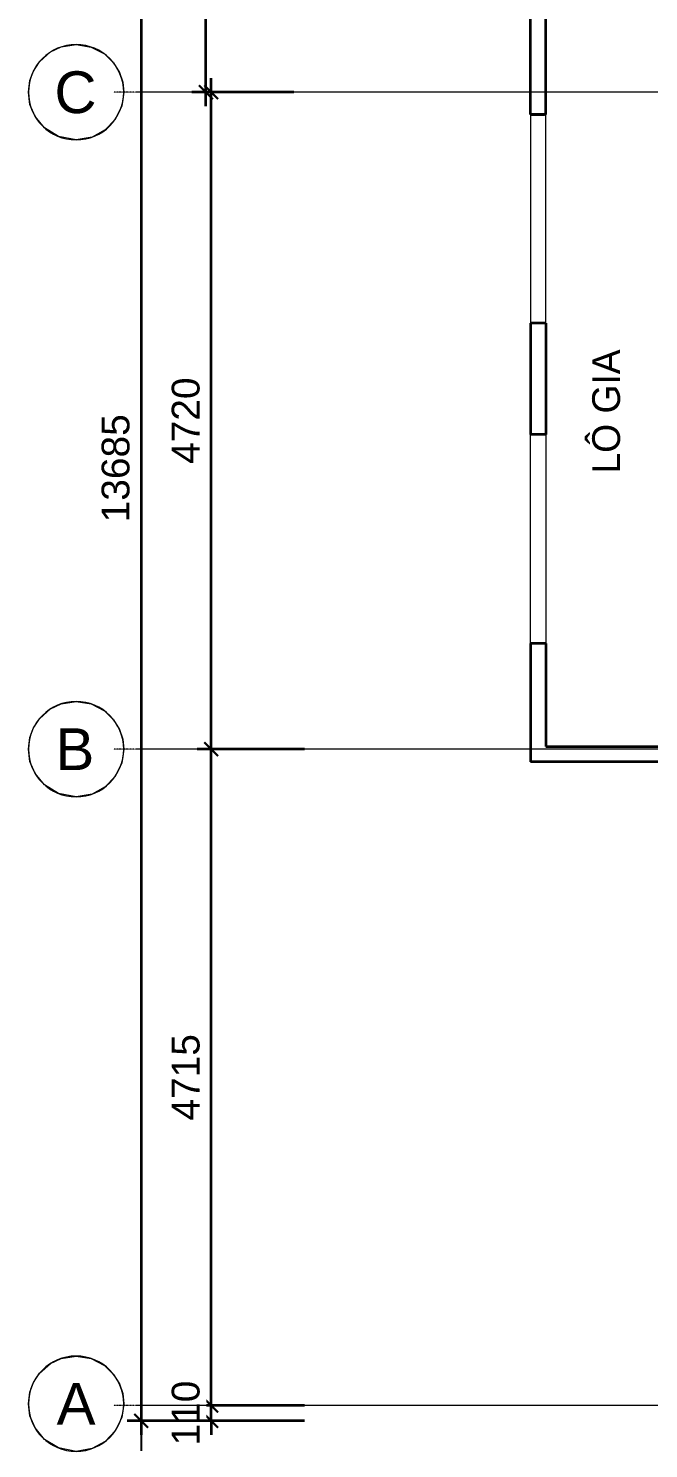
# Model space of a CAD drawing. Header units: millimetres. Extents: x -127141 to 682685, y -1234500 to 49778.
# Drawn here: x 259087 to 263546, y -190885 to -180681 of the extents above; entities that cross this region are included whole.
import ezdxf
from ezdxf.enums import TextEntityAlignment as Align

# ---------------------------------------------------------------- set-up
doc = ezdxf.new("R2010")
doc.units = ezdxf.units.MM
doc.header["$MEASUREMENT"] = 0
doc.set_wipeout_variables(frame=1)
doc.linetypes.add('DASHDOT', pattern=[1, 0.5, -0.25, 0, -0.25])
doc.linetypes.add('HIDDEN', pattern=[0.75, 0.5, -0.25])
for name, color, linetype, lineweight in [('-LINE1', 7, 'Continuous', 18), ('-WALL', 4, 'Continuous', 35), ('A-DIM', 251, 'Continuous', 15), ('A-KY HIEU', 34, 'Continuous', 20), ('A-TRUC', 251, 'DASHDOT', 5), ('TEXT25', 2, 'Continuous', 13)]:
    doc.layers.add(name, color=color, linetype=linetype, lineweight=lineweight)
doc.styles.add('A1-arial', font='arial.ttf', dxfattribs={"width": 0.8})
doc.styles.get("Standard").update_dxf_attribs({"font": 'arial.ttf'})
doc.styles.add('SVN_AVO_thuong', font='')
doc.styles.get('SVN_AVO_thuong').set_extended_font_data('SVN-Avo')
doc.dimstyles.new('DIM_LAYOUT A2-A3', dxfattribs={"dimscale": 0, "dimtxt": 2, "dimasz": 1, "dimexe": 1, "dimexo": 0, "dimgap": 0.8, "dimtad": 1, "dimdec": 0, "dimlfac": -1, "dimzin": 0, "dimdsep": 46, "dimtxsty": 'Standard', "dimblk": 'ARCHTICK', "dimcen": 1, "dimdle": 1, "dimclrd": 256, "dimclre": 256, "dimclrt": 7, "dimadec": 0, "dimazin": 0, "dimtfac": 1, "dimtdec": 0, "dimtix": 1, "dimtofl": 0, "dimtmove": 2, "dimatfit": 3, "dimldrblk": 'ARCHTICK', "dimfxl": 1, "dimtfill": 1, "dimtolj": 1, "dimtzin": 0, "dimarcsym": 0})

# ---------------------------------------------------------------- blocks, each defined once
blk = doc.blocks.new('A$C18251349')
at = {"layer": '-LINE1'}
for points in [[(890, 4650), (1000, 4650), (1000, 3150), (890, 3150)], [(1000, 2350), (890, 2350), (890, 850), (1000, 850)]]:
    blk.add_lwpolyline(points, close=True, dxfattribs=at)
at = {"layer": '-WALL'}
for p, q in [((0, 5500), (1000, 5500)), ((0, 5500), (0, 5390)), ((1000, 4650), (1000, 5500)), ((0, 5390), (890, 5390)), ((890, 4650), (890, 5390)), ((890, 4650), (1000, 4650)), ((1000, 4650), (900, 4650)), ((890, 3150), (1000, 3150)), ((890, 3150), (890, 2350)), ((1000, 3150), (1000, 2350)), ((890, 2350), (1000, 2350)), ((890, 850), (1000, 850)), ((890, 850), (890, 110)), ((1000, 850), (1000, 0)), ((890, 110), (0, 110)), ((0, 110), (0, 0)), ((0, 0), (1000, 0))]:
    blk.add_line(p, q, dxfattribs=at)
blk = doc.blocks.new('_ArchTick')
at = {"color": 0, "linetype": 'ByBlock', "const_width": 0.15}
blk.add_lwpolyline([(-0.5, -0.5), (0.5, 0.5)], dxfattribs=at)
blk = doc.blocks.new('*D2242')
at = {"layer": 'A-DIM', "lineweight": -2, "transparency": 16777216}
for p, q in [((1314, 5474), (1314, 10389)), ((1984, 10289), (1214, 10289)), ((1984, 5574), (1214, 5574))]:
    blk.add_line(p, q, dxfattribs=at)
at = {"layer": 'Defpoints', "color": 0, "transparency": 16777216}
for p in [(1314, 10289), (1984, 10289, 0), (1984, 5574, 0)]:
    blk.add_point(p, dxfattribs=at)
at = {"layer": 'A-DIM', "lineweight": -2, "transparency": 16777216, "xscale": 100, "yscale": 100, "zscale": 100}
for p, rotation in [((1314, 10289), 90), ((1314, 5574), 270)]:
    blk.add_blockref('_ArchTick', p, dxfattribs=dict(at, rotation=rotation))
at = {"layer": 'A-DIM', "color": 7, "transparency": 16777216, "insert": (1132, 7931), "char_height": 200, "attachment_point": 5, "rotation": 90, "bg_fill": 3, "box_fill_scale": 1.25, "bg_fill_color": 256, "bg_fill_true_color": 13158600, "bg_fill_transparency": 0}
blk.add_mtext('\\A1;4715', dxfattribs=at)
blk = doc.blocks.new('*D2243')
at = {"layer": 'A-DIM', "lineweight": -2, "transparency": 16777216}
for p, q in [((1314, 10189), (1314, 15109)), ((1909, 15009), (1214, 15009)), ((1909, 10289), (1214, 10289))]:
    blk.add_line(p, q, dxfattribs=at)
at = {"layer": 'Defpoints', "color": 0, "transparency": 16777216}
for p in [(1314, 15009), (1909, 15009, 0), (1909, 10289, 0)]:
    blk.add_point(p, dxfattribs=at)
at = {"layer": 'A-DIM', "lineweight": -2, "transparency": 16777216, "xscale": 100, "yscale": 100, "zscale": 100}
for p, rotation in [((1314, 15009), 90), ((1314, 10289), 270)]:
    blk.add_blockref('_ArchTick', p, dxfattribs=dict(at, rotation=rotation))
at = {"layer": 'A-DIM', "color": 7, "transparency": 16777216, "insert": (1132, 12649), "char_height": 200, "attachment_point": 5, "rotation": 90, "bg_fill": 3, "box_fill_scale": 1.25, "bg_fill_color": 256, "bg_fill_true_color": 13158600, "bg_fill_transparency": 0}
blk.add_mtext('\\A1;4720', dxfattribs=at)
blk = doc.blocks.new('*D2249')
at = {"layer": 'A-DIM', "lineweight": -2, "transparency": 16777216}
for p, q in [((1314, 5574), (1314, 5674)), ((1984, 5574), (1214, 5574)), ((1984, 5464), (1214, 5464)), ((1314, 5464), (1314, 5364))]:
    blk.add_line(p, q, dxfattribs=at)
at = {"layer": 'Defpoints', "color": 0, "transparency": 16777216}
for p in [(1984, 5574, 0), (1984, 5464, 0)]:
    blk.add_point(p, dxfattribs=at)
at = {"layer": 'A-DIM', "lineweight": -2, "transparency": 16777216, "xscale": 100, "yscale": 100, "zscale": 100}
for p, rotation in [((1314, 5574), 270), ((1314, 5464), 90)]:
    blk.add_blockref('_ArchTick', p, dxfattribs=dict(at, rotation=rotation))
at = {"layer": 'A-DIM', "color": 7, "transparency": 16777216, "insert": (1132, 5519), "char_height": 200, "attachment_point": 5, "rotation": 90, "bg_fill": 3, "box_fill_scale": 1.25, "bg_fill_color": 256, "bg_fill_true_color": 13158600, "bg_fill_transparency": 0}
blk.add_mtext('\\A1;110', dxfattribs=at)
at = {"layer": 'Defpoints', "color": 0, "transparency": 16777216}
blk.add_point((1314, 5464), dxfattribs=at)
blk = doc.blocks.new('*D2256')
at = {"layer": 'A-DIM', "lineweight": -2, "transparency": 16777216}
for p, q in [((1276, 14909), (1276, 19139)), ((1871, 19039), (1176, 19039)), ((1871, 15009), (1176, 15009))]:
    blk.add_line(p, q, dxfattribs=at)
at = {"layer": 'Defpoints', "color": 0, "transparency": 16777216}
for p in [(1276, 19039), (1871, 19039, 0), (1871, 15009, 0)]:
    blk.add_point(p, dxfattribs=at)
at = {"layer": 'A-DIM', "lineweight": -2, "transparency": 16777216, "xscale": 100, "yscale": 100, "zscale": 100}
for p, rotation in [((1276, 19039), 90), ((1276, 15009), 270)]:
    blk.add_blockref('_ArchTick', p, dxfattribs=dict(at, rotation=rotation))
at = {"layer": 'A-DIM', "color": 7, "transparency": 16777216, "insert": (1094, 17024), "char_height": 200, "attachment_point": 5, "rotation": 90, "bg_fill": 3, "box_fill_scale": 1.25, "bg_fill_color": 256, "bg_fill_true_color": 13158600, "bg_fill_transparency": 0}
blk.add_mtext('\\A1;4030', dxfattribs=at)
blk = doc.blocks.new('Tag - Metric')
blk.add_lwpolyline([(0, 3.44), (-1.1, 3.26), (-2.06, 2.76), (-2.71, 2.12), (-3.13, 1.43), (-3.37, 0.73), (-3.44, 0), (-3.3, -0.99), (-2.83, -1.96), (-2.11, -2.72), (-1.16, -3.24), (0, -3.44), (1.28, -3.19), (2.29, -2.57), (2.96, -1.75), (3.33, -0.88), (3.44, 0), (3.34, 0.84), (3.08, 1.53), (2.65, 2.2), (1.84, 2.91), (1.07, 3.27), (0, 3.44)], close=True)
blk.add_circle((0, 0), 3.44)
at = {"style": 'A1-arial', "flags": 8}
blk.add_attdef('1', text='', height=3, dxfattribs=at).set_placement((0, 0), align=Align.MIDDLE_CENTER)
blk = doc.blocks.new('*D2258')
at = {"layer": 'A-DIM', "lineweight": -2, "transparency": 16777216}
for p, q in [((811, 19249), (811, 5364)), ((1920, 19149), (711, 19149)), ((1984, 5464), (711, 5464))]:
    blk.add_line(p, q, dxfattribs=at)
at = {"layer": 'Defpoints', "color": 0, "transparency": 16777216}
for p in [(1920, 19149, 0), (811, 5464), (1984, 5464, 0)]:
    blk.add_point(p, dxfattribs=at)
at = {"layer": 'A-DIM', "lineweight": -2, "transparency": 16777216, "xscale": 100, "yscale": 100, "zscale": 100}
for p, rotation in [((811, 19149), 90), ((811, 5464), 270)]:
    blk.add_blockref('_ArchTick', p, dxfattribs=dict(at, rotation=rotation))
at = {"layer": 'A-DIM', "color": 7, "transparency": 16777216, "insert": (628, 12307), "char_height": 200, "attachment_point": 5, "rotation": 90, "bg_fill": 3, "box_fill_scale": 1.25, "bg_fill_color": 256, "bg_fill_true_color": 13158600, "bg_fill_transparency": 0}
blk.add_mtext('\\A1;13685', dxfattribs=at)
blk = doc.blocks.new('A$C8515276a')
at = {"layer": 'A-KY HIEU'}
ref = blk.add_blockref('Tag - Metric', (342.9, 15009, 0), dxfattribs=dict(at, xscale=-99.58625416537795, yscale=99.58625416537795, zscale=99.58625416537795))
ref.add_attrib('DETAIL#', 'C', dxfattribs={"layer": '0', "height": 300, "style": 'A1-arial'}).set_placement((338.6, 15009, 0), align=Align.MIDDLE_CENTER)
ref = blk.add_blockref('Tag - Metric', (342.9, 10289, 0), dxfattribs=dict(at, xscale=-99.58625416537795, yscale=99.58625416537795, zscale=99.58625416537795))
ref.add_attrib('DETAIL#', 'B', dxfattribs={"layer": '0', "height": 300, "style": 'A1-arial'}).set_placement((334.5, 10289, 0), align=Align.MIDDLE_CENTER)
ref = blk.add_blockref('Tag - Metric', (342.9, 5586.4), dxfattribs=dict(at, xscale=-99.58625416537795, yscale=99.58625416537795, zscale=99.58625416537795))
ref.add_attrib('DETAIL#', 'A', dxfattribs={"layer": '0', "height": 300, "style": 'A1-arial'}).set_placement((342.9, 5586.4), align=Align.MIDDLE_CENTER)
at = {"layer": 'A-DIM'}
dim = blk.add_linear_dim(base=(1314.1, 10289, 0), p1=(1984.1, 5573.9, 0), p2=(1984.2, 10289, 0), angle=270, dimstyle='DIM_LAYOUT A2-A3', override={"dimscale": 100}, dxfattribs=at)
dim.commit()
dim.dimension.update_dxf_attribs({"geometry": '*D2242', "text_midpoint": (1132, 7931.5, 0)})
for base, p1, p2, angle, picture, middle in [((1314.1, 15009, 0), (1908.8, 10289, 0), (1908.8, 15009, 0), 270, '*D2243', (1132, 12649, 0)), ((1314.1, 5464, 0), (1984.1, 5574), (1984.1, 5464), 90, '*D2249', (1132, 5519, 0))]:
    dim = blk.add_linear_dim(base=base, p1=p1, p2=p2, angle=angle, dimstyle='DIM_LAYOUT A2-A3', override={"dimscale": 100}, dxfattribs=at)
    dim.commit()
    dim.dimension.update_dxf_attribs({"geometry": picture, "text_midpoint": middle})
dim = blk.add_linear_dim(base=(1276.4, 19039, 0), p1=(1871.1, 15009, 0), p2=(1871.1, 19039, 0), angle=270, dimstyle='DIM_LAYOUT A2-A3', override={"dimscale": 100}, dxfattribs=at)
dim.commit()
dim.dimension.update_dxf_attribs({"geometry": '*D2256', "text_midpoint": (1094.3, 17024, 0)})
at = {"layer": 'Defpoints', "color": 1, "linetype": 'HIDDEN', "ltscale": 300, "elevation": 0}
blk.add_lwpolyline([(13210.6, 22949), (810.6, 22949), (810.6, 1946.2), (13210.6, 1946.2)], close=True, dxfattribs=at)
at = {"layer": 'A-DIM'}
dim = blk.add_linear_dim(base=(810.6, 5464, 0), p1=(1919.8, 19149, 0), p2=(1984.1, 5464), angle=90, dimstyle='DIM_LAYOUT A2-A3', override={"dimscale": 100}, dxfattribs=at)
dim.commit()
dim.dimension.update_dxf_attribs({"geometry": '*D2258', "text_midpoint": (628.4, 12306.5, 0)})
at = {"layer": 'A-TRUC', "ltscale": 3}
for p, q in [((13235.3, 15009, 0), (614.8, 15009, 0)), ((13189.8, 15009, 0), (774.1, 15009, 0)), ((13235.3, 10289, 0), (614.8, 10289, 0)), ((13189.8, 10289, 0), (774.1, 10289, 0)), ((13235.3, 5573.9, 0), (614.8, 5573.9, 0)), ((13189.8, 5573.9, 0), (774.1, 5573.9, 0))]:
    blk.add_line(p, q, dxfattribs=at)

msp = doc.modelspace()

# ---------------------------------------------------------------- block references
at = {"layer": '-WALL', "xscale": -1}
msp.add_blockref('A$C18251349', (263697.5, -185950), dxfattribs=at)

# ---------------------------------------------------------------- texts
at = {"layer": 'TEXT25', "style": 'SVN_AVO_thuong'}
msp.add_text('LÔ GIA', height=200, rotation=90, dxfattribs=at).set_placement((263340.6, -183879.6))

# ---------------------------------------------------------------- next in the draw order: block references
at = {"layer": '-WALL'}
msp.add_blockref('A$C8515276a', (259086.8, -196149), dxfattribs=at)

doc.saveas('drawing.dxf')
